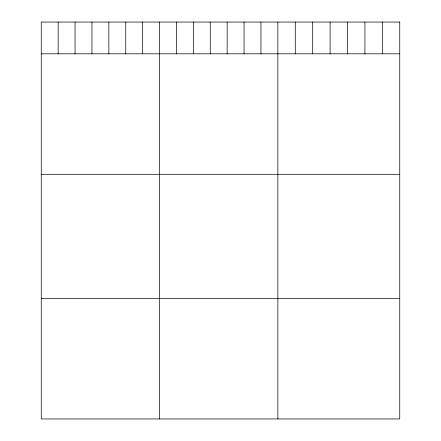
<?xml version="1.0" encoding="UTF-8"?>
<svg xmlns="http://www.w3.org/2000/svg" width="441" height="441" viewBox="0 0 441 441"><rect width="100%" height="100%" fill="white"/><g stroke="black" fill="none" stroke-linecap="round" stroke-linejoin="round"><path stroke-width="0.66" d="M41.25 53.808L399.75 53.808M41.25 174.305L399.75 174.305M41.25 298.452L399.75 298.452M382.336 22.05L382.336 53.808M364.922 22.05L364.922 53.808M347.508 22.05L347.508 53.808M330.1 22.05L330.1 53.808M312.686 22.05L312.686 53.808M295.272 22.05L295.272 53.808M277.858 22.05L277.858 418.95M260.956 22.05L260.956 53.808M244.06 22.05L244.06 53.808M227.159 22.05L227.159 53.808M210.258 22.05L210.258 53.808M193.356 22.05L193.356 53.808M176.455 22.05L176.455 53.808M159.554 22.05L159.554 418.95M142.658 22.05L142.658 53.808M125.757 22.05L125.757 53.808M108.855 22.05L108.855 53.808M91.954 22.05L91.954 53.808M75.053 22.05L75.053 53.808M58.151 22.05L58.151 53.808M399.75 22.05L41.25 22.05L41.25 418.95L399.75 418.95L399.75 22.05"/></g></svg>
